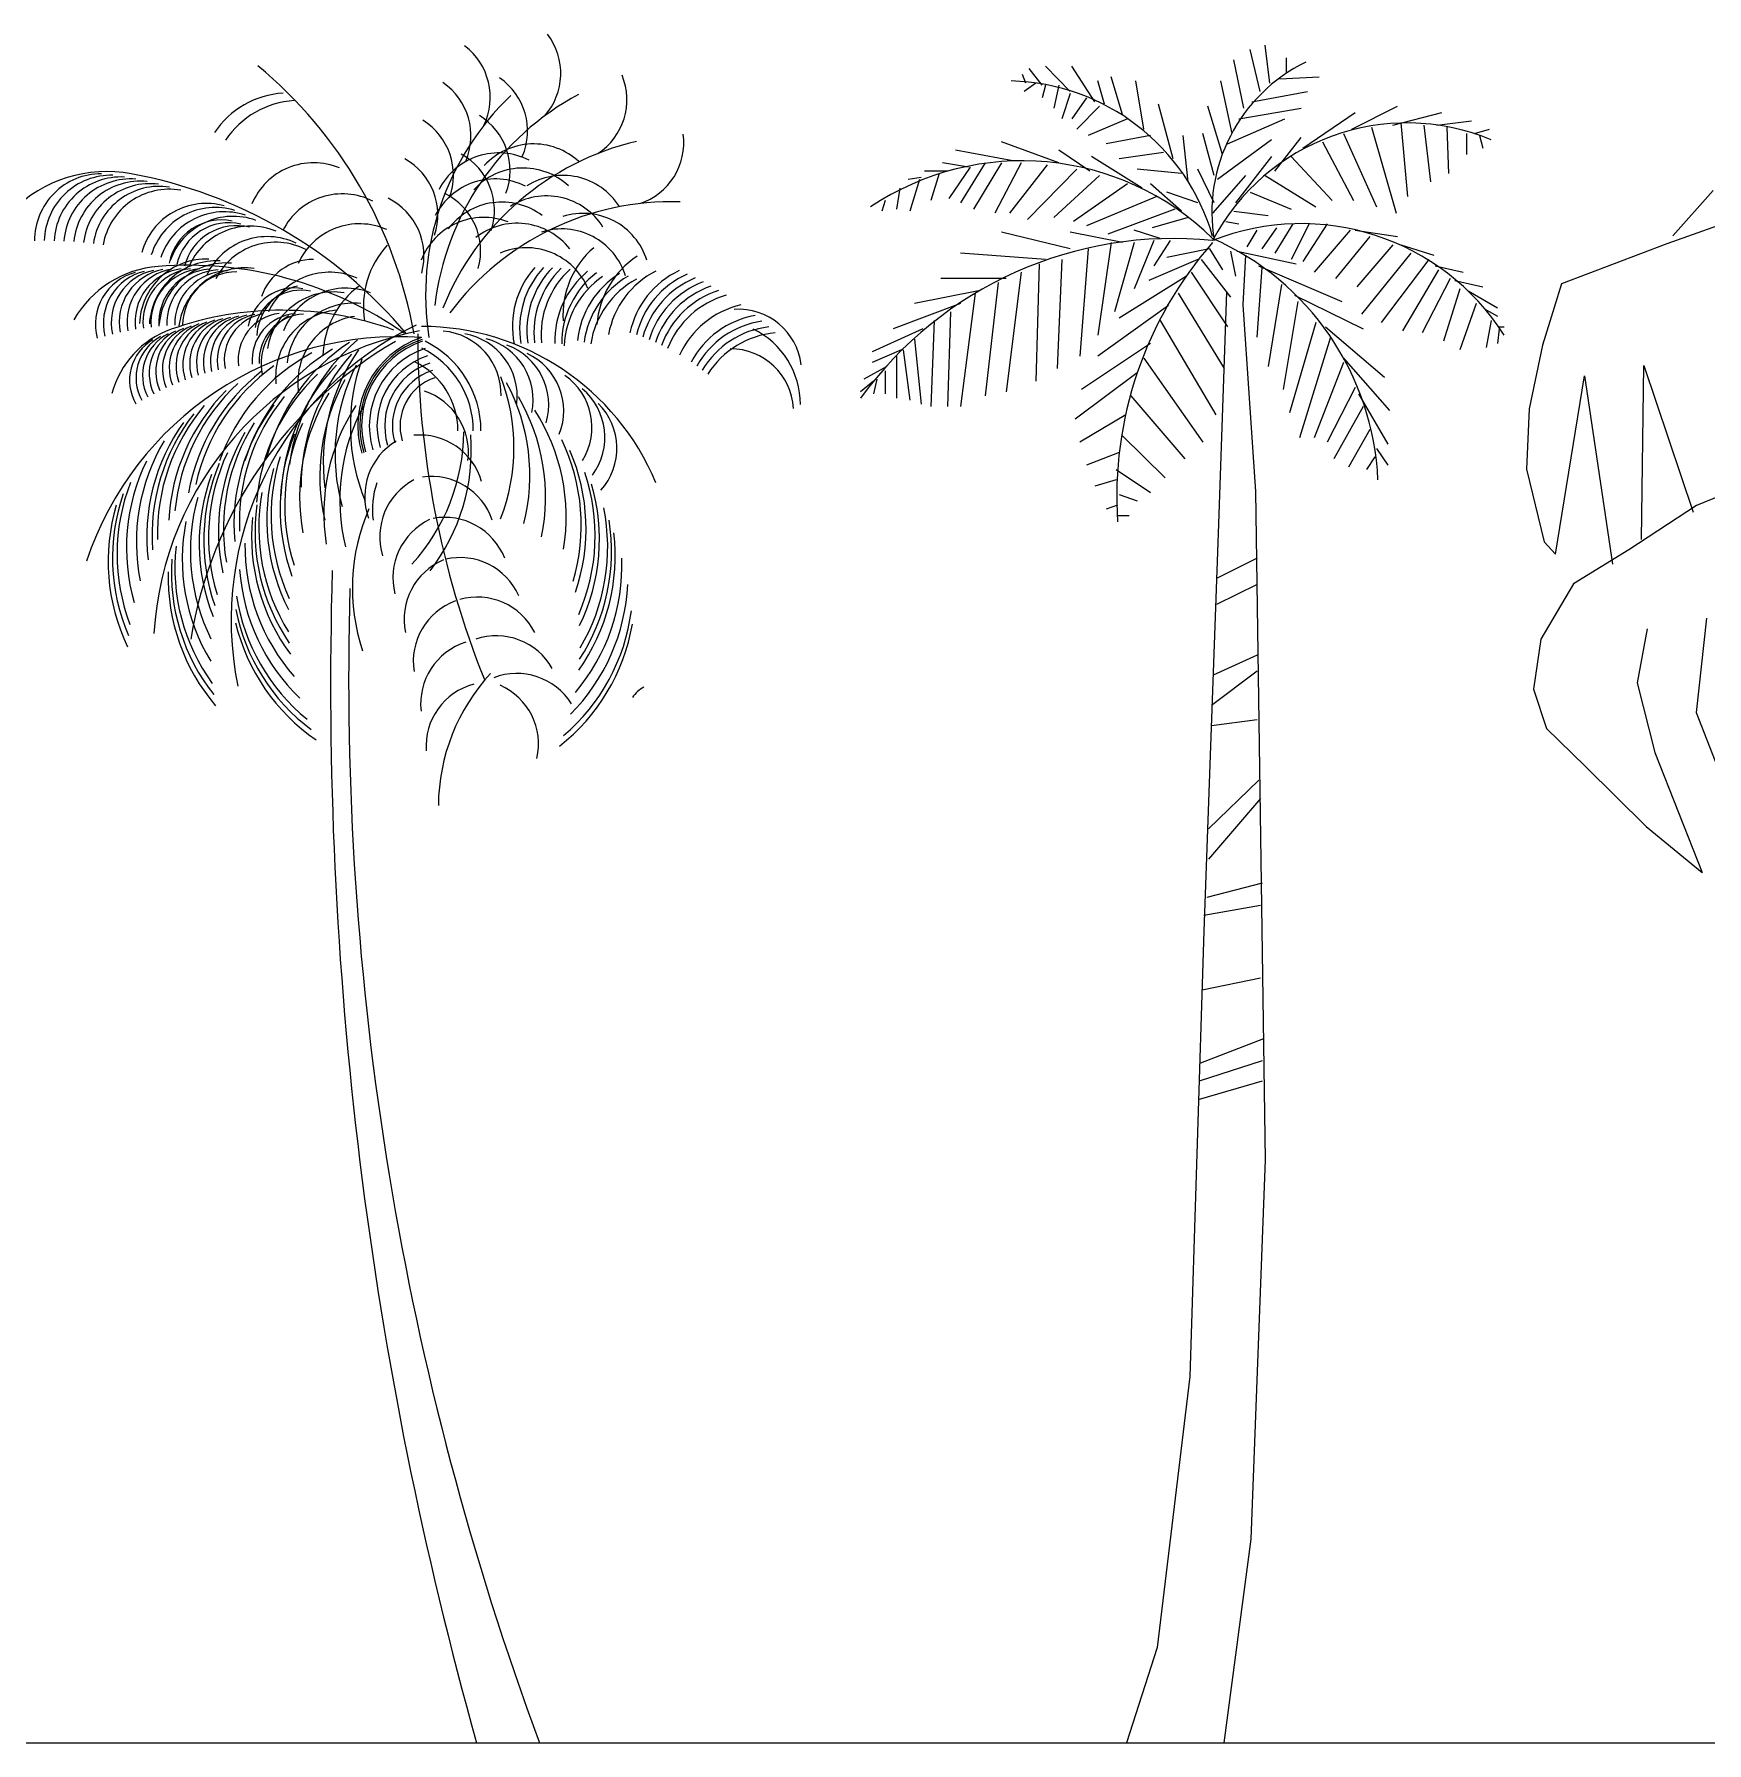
# Model space of a CAD drawing. Header units: millimetres. Extents: x 217.2 to 255.1, y 166.7 to 190.9.
# Drawn here: x 228.297 to 232.246, y 181.571 to 185.604 of the extents above; entities that cross this region are included whole.
import ezdxf

# ---------------------------------------------------------------- set-up
doc = ezdxf.new("R2010")
doc.units = ezdxf.units.MM
doc.layers.add('s', color=145, linetype='Continuous')
doc.layers.add('trees', color=104, linetype='Continuous')

msp = doc.modelspace()

# ---------------------------------------------------------------- linework, layer by layer
at = {"layer": 's', "color": 0}
msp.add_line((217.1888, 181.5708), (255.1288, 181.5708), dxfattribs=at)
at = {"layer": 'trees', "color": 97, "true_color": 0x279b30}
for p, q in [((231.1909, 185.4684), (231.1677, 185.5676)), ((231.2141, 185.4883), (231.2025, 185.5775)), ((231.1522, 185.4288), (231.129, 185.5428)), ((231.2527, 185.5477), (231.2527, 185.513)), ((230.638, 185.4883), (230.6303, 185.5081)), ((230.7154, 185.4833), (230.7038, 185.4288)), ((230.8236, 185.4387), (230.8081, 185.4932)), ((230.8661, 185.4139), (230.8391, 185.5031)), ((230.9164, 185.3792), (230.8971, 185.4932)), ((231.1251, 185.3693), (231.0981, 185.4932)), ((231.2373, 185.4982), (231.33, 185.5031)), ((230.7424, 185.4635), (230.7231, 185.404)), ((230.7811, 185.4536), (230.7463, 185.404)), ((230.812, 185.4337), (230.7579, 185.3792)), ((231.1715, 185.4437), (231.303, 185.4684)), ((231.4074, 185.3792), (231.5156, 185.4337)), ((231.1135, 185.3445), (231.2489, 185.404)), ((231.1406, 185.404), (231.2875, 185.4288)), ((231.2914, 185.3346), (231.4151, 185.4189)), ((231.5233, 185.3941), (231.5388, 185.2206)), ((231.6084, 185.3891), (231.6896, 185.399)), ((231.2179, 185.3544), (231.0904, 185.2603)), ((231.388, 185.3693), (231.4653, 185.1958)), ((231.5775, 185.3891), (231.5929, 185.2553)), ((230.7154, 185.2999), (230.5801, 185.3495)), ((231.3378, 185.3495), (231.4112, 185.2107)), ((230.4525, 185.2801), (230.3984, 185.2801)), ((230.5066, 185.29), (230.4563, 185.2157)), ((230.5414, 185.2999), (230.4834, 185.2058)), ((230.5801, 185.2999), (230.5143, 185.1909)), ((230.6264, 185.2999), (230.5646, 185.181)), ((230.3906, 185.2652), (230.3597, 185.2603)), ((230.3056, 185.2107), (230.2978, 185.1859)), ((231.5465, 185.0868), (231.4305, 184.9431)), ((231.5891, 185.0719), (231.4769, 184.9233)), ((231.5233, 185.1066), (231.6007, 185.0819)), ((231.6122, 185.0472), (231.5272, 184.9034)), ((231.6045, 185.0571), (231.6702, 185.0422)), ((230.5182, 184.9926), (230.4834, 184.725)), ((230.5723, 185.0174), (230.5414, 184.7498)), ((231.6509, 185.0224), (231.7166, 185.0075)), ((231.6818, 184.9976), (231.7514, 184.958)), ((230.4834, 184.9679), (230.3249, 184.9084)), ((230.4602, 184.948), (230.4525, 184.725)), ((231.7244, 184.953), (231.7514, 184.9381)), ((230.3945, 184.9084), (230.2746, 184.8539)), ((230.4216, 184.9282), (230.4138, 184.725)), ((230.955, 184.9282), (231.0865, 184.7052)), ((231.3223, 184.9233), (231.2605, 184.7101)), ((231.736, 184.9282), (231.7244, 184.8638)), ((231.7553, 184.9084), (231.7514, 184.8737)), ((231.7553, 184.9133), (231.7669, 184.9133)), ((230.3752, 184.8836), (230.3906, 184.73)), ((231.3571, 184.8886), (231.2836, 184.6507)), ((230.3442, 184.8588), (230.2746, 184.8291)), ((230.3326, 184.844), (230.3326, 184.7448)), ((230.3481, 184.8588), (230.3636, 184.7399)), ((230.9164, 184.839), (231.0556, 184.6408)), ((231.388, 184.8291), (231.3184, 184.6507)), ((230.3094, 184.8192), (230.2553, 184.7894)), ((230.2862, 184.7894), (230.2785, 184.7547)), ((230.3056, 184.8093), (230.3056, 184.7547)), ((230.9009, 184.8043), (230.754, 184.6953)), ((230.2785, 184.7845), (230.2476, 184.7597)), ((230.8855, 184.7498), (231.013, 184.6011)), ((230.8739, 184.7052), (230.7656, 184.6408)), ((230.8661, 184.6556), (230.9666, 184.5565)), ((231.4653, 184.6259), (231.4924, 184.5862)), ((231.4615, 184.6061), (231.4422, 184.5763)), ((230.8545, 184.4921), (230.8275, 184.4822))]:
    msp.add_line(p, q, dxfattribs=at)
at = {"layer": 'trees', "color": 84, "true_color": 0x2aaf18}
for p, q in [((230.6767, 185.4833), (230.6458, 185.5229)), ((230.7424, 185.4684), (230.6844, 185.5279)), ((230.8004, 185.4437), (230.7463, 185.5279)), ((230.6612, 185.4883), (230.6342, 185.4684)), ((230.6844, 185.4833), (230.6767, 185.4536)), ((231.504, 185.3891), (231.62, 185.4189)), ((231.6316, 185.3842), (231.6354, 185.2751)), ((231.678, 185.3693), (231.678, 185.3197)), ((230.6071, 185.3049), (230.4718, 185.3297)), ((230.4331, 185.2751), (230.4138, 185.2107)), ((230.3404, 185.2405), (230.3326, 185.1909)), ((230.3868, 185.2603), (230.3636, 185.1859)), ((231.6393, 185.0273), (231.5736, 184.8985)), ((231.6625, 185.0026), (231.6238, 184.8787)), ((231.7012, 184.9679), (231.6625, 184.8588)), ((231.3455, 184.9133), (231.4847, 184.7944)), ((231.388, 184.839), (231.4963, 184.7151)), ((231.4151, 184.7696), (231.3494, 184.6408)), ((231.4228, 184.7547), (231.4924, 184.6358)), ((231.4344, 184.725), (231.3648, 184.6011)), ((231.4499, 184.6705), (231.3996, 184.5813)), ((230.8584, 184.616), (230.7811, 184.5862)), ((230.8507, 184.5516), (230.8004, 184.5367)), ((230.8507, 184.5763), (230.9318, 184.5218)), ((230.8584, 184.5169), (230.9009, 184.502)), ((230.8545, 184.4673), (230.8816, 184.4673))]:
    msp.add_line(p, q, dxfattribs=at)
at = {"layer": 'trees', "color": 97, "true_color": 0x25742c}
for p, q in [((230.986, 185.3098), (230.9512, 185.4387)), ((231.102, 185.3197), (231.0672, 185.4337)), ((230.8777, 185.404), (230.7849, 185.3644)), ((230.9318, 185.3644), (230.8275, 185.3445)), ((231.0208, 185.2553), (231.0092, 185.3644)), ((231.0826, 185.2702), (231.0556, 185.3693)), ((231.2257, 185.2801), (231.2875, 185.3594)), ((231.4537, 185.3842), (231.5117, 185.181)), ((231.6973, 185.3693), (231.7321, 185.3792)), ((231.7089, 185.3644), (231.7166, 185.3346)), ((230.7888, 185.2801), (230.7154, 185.3297)), ((230.9125, 185.2405), (230.7927, 185.3148)), ((230.9628, 185.3247), (230.8584, 185.3098)), ((231.2643, 185.3148), (231.361, 185.2107)), ((230.5027, 185.29), (230.4409, 185.2999)), ((230.6883, 185.295), (230.5994, 185.181)), ((230.7579, 185.2851), (230.6419, 185.1661)), ((231.0053, 185.2751), (230.9009, 185.2851)), ((230.812, 185.2702), (230.7038, 185.1711)), ((230.8777, 185.2504), (230.7502, 185.1612)), ((231.2025, 185.2702), (231.3223, 185.1958)), ((232.2602, 185.235), (232.1656, 185.1277)), ((231.3068, 185.1562), (231.2643, 185.0719)), ((231.3494, 185.1562), (231.2914, 185.067)), ((232.3736, 185.188), (232.151, 185.1087)), ((230.7424, 185.0967), (230.5801, 185.1364)), ((230.8661, 185.1116), (230.7424, 185.1364)), ((230.8391, 185.1116), (230.8081, 184.8935)), ((231.4035, 185.1413), (231.3184, 185.0422)), ((231.4499, 185.1265), (231.3687, 185.0273)), ((231.4151, 185.1413), (231.5156, 185.1265)), ((230.6844, 185.0719), (230.4834, 185.0868)), ((230.7231, 185.0719), (230.7115, 184.8142)), ((230.7849, 185.0967), (230.7656, 184.844)), ((231.504, 185.1066), (231.419, 185.0075)), ((232.151, 185.1087), (231.9024, 185.0143)), ((230.6264, 185.0422), (230.5916, 184.7597)), ((230.669, 185.062), (230.6612, 184.7845)), ((230.5259, 184.9976), (230.3752, 184.9679)), ((230.5916, 185.0273), (230.437, 185.0273)), ((230.9976, 184.9926), (231.1058, 184.8142)), ((231.2411, 185.0125), (231.2102, 184.8192)), ((231.9024, 185.0143), (231.8574, 184.8696)), ((230.9744, 184.9629), (230.8081, 184.844)), ((231.2798, 184.9728), (231.245, 184.7647)), ((231.272, 184.9877), (231.4344, 184.9084)), ((230.9318, 184.8737), (230.7695, 184.7647)), ((231.8574, 184.8696), (231.8263, 184.719)), ((231.8883, 184.376), (231.9565, 184.797)), ((231.9565, 184.797), (232.0226, 184.3529)), ((232.0911, 184.4112), (232.0969, 184.8215)), ((232.0969, 184.8215), (232.2132, 184.4752)), ((231.8263, 184.719), (231.8194, 184.5766)), ((231.8194, 184.5766), (231.8617, 184.4058)), ((232.4057, 184.5661), (232.2212, 184.4914)), ((232.2212, 184.4914), (232.0611, 184.3868)), ((231.8617, 184.4058), (231.8883, 184.376)), ((232.0611, 184.3868), (231.9309, 184.3066)), ((231.9309, 184.3066), (231.8535, 184.1756)), ((231.8535, 184.1756), (231.8362, 184.0574))]:
    msp.add_line(p, q, dxfattribs=at)
at = {"layer": 'trees', "color": 99, "true_color": 0x1a511e}
for p, q in [((231.2179, 185.3148), (231.1329, 185.2058)), ((231.0826, 185.2058), (231.044, 185.2851)), ((231.0053, 185.1859), (230.9318, 185.2504)), ((231.044, 185.2058), (230.9705, 185.2305)), ((231.1561, 185.2702), (231.0788, 185.181)), ((231.1677, 185.2305), (231.2643, 185.1909)), ((230.9473, 185.2206), (230.7811, 185.1512)), ((230.9898, 185.1909), (230.8313, 185.1314)), ((231.0208, 185.1711), (230.9357, 185.1463)), ((231.1097, 185.1612), (231.1406, 185.1562)), ((231.129, 185.1859), (231.2102, 185.176)), ((231.2682, 185.1562), (231.2257, 185.0868)), ((230.8932, 185.1116), (230.8468, 184.948)), ((230.955, 185.1215), (230.8932, 185.1413)), ((230.9396, 185.1165), (230.8932, 185.0026)), ((230.9782, 185.1165), (230.9396, 185.0571)), ((231.1831, 185.1413), (231.1599, 185.1017)), ((231.2295, 185.1463), (231.1947, 185.0967)), ((231.044, 185.0719), (230.928, 185.0224)), ((231.071, 185.0967), (230.9705, 185.0769)), ((231.0517, 185.0719), (231.1213, 184.9827)), ((231.071, 185.0967), (231.102, 185.0472)), ((231.1213, 185.0918), (231.1329, 185.0323)), ((231.1367, 185.0918), (231.2759, 185.062)), ((231.1561, 185.0819), (231.1502, 184.966)), ((231.0169, 185.0323), (230.8584, 184.9332)), ((231.0285, 185.0422), (231.1135, 184.9133)), ((231.1947, 185.0521), (231.1831, 184.8886)), ((231.187, 185.0571), (231.3842, 184.9728)), ((232.2447, 184.2249), (232.2203, 184.0026)), ((232.1043, 184.2003), (232.0807, 184.0727)), ((232.0807, 184.0727), (232.1225, 183.9086)), ((231.8362, 184.0574), (231.8668, 183.9647)), ((232.2203, 184.0026), (232.3141, 183.7629)), ((231.8668, 183.9647), (231.9579, 183.8758)), ((232.1225, 183.9086), (232.2349, 183.6251)), ((231.9579, 183.8758), (232.102, 183.7339)), ((232.102, 183.7339), (232.2349, 183.6251))]:
    msp.add_line(p, q, dxfattribs=at)
at = {"layer": 'trees', "color": 47, "true_color": 0x8d6a35}
for p, q in [((231.1114, 184.9954), (231.0916, 184.4248)), ((231.15, 184.9652), (231.1803, 184.5242)), ((231.1803, 184.5242), (231.2025, 182.9468)), ((231.0584, 183.4868), (231.0251, 182.4352)), ((231.0251, 182.4352), (230.9475, 181.7957)), ((231.1692, 182.0515), (231.105, 181.5708)), ((230.9475, 181.7957), (230.8753, 181.5708))]:
    msp.add_line(p, q, dxfattribs=at)
at = {"layer": 'trees', "color": 45, "true_color": 0xba8d4a}
for p, q in [((231.0916, 184.4248), (231.0584, 183.4868)), ((231.1843, 184.367), (231.0877, 184.3193)), ((231.1843, 184.1382), (231.0802, 184.0905)), ((231.1918, 183.7998), (231.0691, 183.6568)), ((231.1918, 183.3755), (231.0542, 183.3469)), ((231.1955, 183.1324), (231.0468, 183.0895)), ((231.2025, 182.9468), (231.1692, 182.0515))]:
    msp.add_line(p, q, dxfattribs=at)
at = {"layer": 'trees', "color": 49, "true_color": 0x594322}
for p, q in [((231.1843, 184.3051), (231.0877, 184.2574)), ((231.1843, 184.1001), (231.0765, 184.019)), ((231.1843, 183.9857), (231.0765, 183.9714)), ((231.1881, 183.8427), (231.0691, 183.7283)), ((231.1955, 183.5996), (231.0654, 183.5662)), ((231.1918, 183.5471), (231.0579, 183.5233)), ((231.1992, 183.2325), (231.0505, 183.1753)), ((231.1955, 183.1801), (231.0468, 183.1324))]:
    msp.add_line(p, q, dxfattribs=at)
at = {"layer": 'trees', "color": 97, "true_color": 0x25742c}
for centre, radius, start, end in [((229.3878, 185.5113), 0.1521, 318.4192, 37.405), ((229.2213, 185.4546), 0.1521, 334.0142, 53), ((229.1757, 185.3638), 0.1521, 336.657, 55.6429), ((229.3094, 185.375), 0.1521, 336.657, 55.6429), ((229.5438, 185.4487), 0.1521, 303.4192, 22.405), ((228.8975, 185.2538), 0.2111, 93.6511, 146.1807), ((228.9239, 185.2362), 0.2111, 93.6511, 146.1807), ((229.2681, 185.2822), 0.1521, 339.2999, 58.2857), ((229.6783, 185.348), 0.1521, 288.4192, 7.405), ((229.3933, 185.1654), 0.1581, 63, 153.0417), ((229.4758, 185.1865), 0.1581, 47.405, 137.4467), ((228.4685, 184.9638), 0.3157, 79.5633, 135.1685), ((228.4554, 185.1162), 0.1581, 90, 180.0417), ((228.4786, 185.1126), 0.1581, 88.5789, 178.6206), ((228.9565, 185.1421), 0.1581, 67.2632, 157.3048), ((229.4508, 185.1296), 0.1581, 47.405, 137.4467), ((228.5017, 185.1085), 0.1581, 87.1579, 177.1996), ((228.5475, 185.0986), 0.1581, 84.3158, 174.3575), ((228.5928, 185.0864), 0.1581, 81.4737, 171.5153), ((228.6152, 185.0794), 0.1581, 80.0526, 170.0943), ((229.3846, 185.1039), 0.1581, 63, 153.0417), ((229.5448, 185.1123), 0.1581, 32.405, 122.4467), ((228.7243, 185.0365), 0.1581, 72.9474, 162.989), ((229.1985, 185.0914), 0.1521, 344.5856, 63.5714), ((229.4007, 185.0493), 0.1581, 53.0892, 143.1309), ((229.5059, 185.0638), 0.1581, 32.405, 122.4467), ((228.7391, 185.0386), 0.1265, 78.6316, 168.6732), ((228.7568, 185.0322), 0.1265, 77.2105, 167.2522), ((228.7742, 185.0253), 0.1265, 75.7895, 165.8311), ((229.3578, 185.0131), 0.1581, 68.6842, 158.7259), ((229.5922, 185.0227), 0.1581, 17.405, 107.4467), ((228.7034, 184.9149), 0.1581, 87.9474, 177.989), ((228.9561, 184.9421), 0.13, 90, 161.1148), ((229.8356, 184.9026), 0.2111, 123.1339, 175.6634), ((228.6093, 184.8038), 0.2526, 94.5633, 150.1685), ((228.5863, 184.9209), 0.1265, 103.5789, 193.6206), ((228.605, 184.9225), 0.1265, 102.1579, 192.1996), ((228.6424, 184.9243), 0.1265, 99.3158, 189.3575), ((228.6612, 184.9245), 0.1265, 97.8947, 187.9364), ((228.68, 184.9243), 0.1265, 96.4737, 186.5153), ((228.7264, 184.9105), 0.1581, 86.5263, 176.568), ((228.7493, 184.9055), 0.1581, 85.1053, 175.1469), ((228.7361, 184.9207), 0.1265, 92.2105, 182.2522), ((228.9941, 184.8837), 0.1581, 65.8421, 155.8838), ((229.7371, 184.8807), 0.2111, 129.3407, 181.8703), ((229.7532, 184.8736), 0.2111, 127.789, 180.3186), ((229.7894, 184.8587), 0.2111, 121.5821, 174.1117), ((229.8044, 184.8495), 0.2111, 120.0304, 172.56), ((228.9517, 184.8837), 0.13, 105, 176.1148), ((229.9371, 184.8329), 0.2111, 112.2718, 164.8013), ((229.9505, 184.8214), 0.2111, 110.7201, 163.2496), ((229.9763, 184.7974), 0.2111, 107.6166, 160.1462), ((229.9592, 184.8048), 0.1496, 7.1391, 93.7093), ((228.6944, 184.8082), 0.1107, 114.3158, 204.3575), ((228.7261, 184.8166), 0.1107, 111.4737, 201.5153), ((228.7421, 184.8202), 0.1107, 110.0526, 200.0943), ((228.7582, 184.8235), 0.1107, 108.6316, 198.6732), ((228.8233, 184.8324), 0.1107, 102.9474, 192.989), ((228.8561, 184.8344), 0.1107, 100.1053, 190.1469), ((228.9217, 184.8336), 0.1107, 94.4211, 184.4627), ((228.9626, 184.8262), 0.13, 120, 191.1148), ((230.0347, 184.7316), 0.2111, 99.858, 152.3876), ((230.0453, 184.7175), 0.2111, 98.3063, 150.8358), ((230.0555, 184.7031), 0.2111, 96.7545, 149.2841), ((228.6324, 184.7866), 0.1107, 120, 210.0417), ((228.6477, 184.7926), 0.1107, 118.5789, 208.6206), ((228.6631, 184.7981), 0.1107, 117.1579, 207.1996), ((228.6787, 184.8033), 0.1107, 115.7368, 205.7785), ((230.0653, 184.6885), 0.2111, 95.2028, 147.7324), ((229.9072, 184.7293), 0.1985, 0, 63.9733), ((229.94, 184.7115), 0.1496, 3.4298, 90), ((229.1201, 184.4401), 0.4663, 127.928, 170.0408), ((229.1336, 184.4412), 0.4663, 125.5596, 167.6724), ((229.0801, 184.4332), 0.4663, 135.0333, 177.1461), ((229.0934, 184.4361), 0.4663, 132.6648, 174.7777), ((229.2473, 184.4521), 0.4663, 140.5596, 182.6724), ((229.0287, 184.4165), 0.4663, 144.5069, 186.6198), ((229.2098, 184.4367), 0.4663, 147.6648, 189.7777), ((229.0042, 184.4051), 0.4663, 149.2438, 191.3566), ((229.1978, 184.4305), 0.4663, 150.0333, 192.1461), ((229.3433, 184.4842), 0.4663, 157.928, 200.0408), ((229.1633, 184.4091), 0.4663, 157.1385, 199.2513), ((229.1745, 184.4167), 0.4663, 154.7701, 196.8829), ((228.9585, 184.3762), 0.4663, 158.7175, 200.8303), ((229.1524, 184.4011), 0.4663, 159.5069, 201.6198), ((229.3121, 184.4583), 0.4663, 165.0333, 207.1461), ((229.1547, 184.4203), 0.4663, 336.4796, 18.5924), ((228.9478, 184.3679), 0.4663, 161.0859, 203.1987), ((229.1317, 184.3836), 0.4663, 164.2438, 206.3566), ((229.2932, 184.439), 0.4663, 169.7701, 211.8829), ((229.1649, 184.4115), 0.4663, 334.1112, 16.224), ((228.9375, 184.3591), 0.4663, 163.4543, 205.5671), ((229.2844, 184.4287), 0.4663, 172.1385, 214.2513), ((229.5141, 184.2962), 0.4663, 156.349, 198.4619), ((229.1126, 184.3645), 0.4663, 168.9806, 211.0935), ((229.2955, 184.3206), 0.1521, 115.4397, 194.4256), ((229.2659, 184.3111), 0.1521, 21.4942, 100.48), ((229.1933, 184.3825), 0.4663, 327.0059, 9.1187), ((229.2605, 184.3959), 0.4663, 179.2438, 221.3566), ((229.0869, 184.3331), 0.4663, 176.0859, 218.1987), ((229.3219, 184.2226), 0.1521, 112.7969, 191.7827), ((229.302, 184.2161), 0.1521, 24.1371, 103.1229), ((229.218, 184.3503), 0.4663, 319.9006, 2.0135), ((229.0792, 184.322), 0.4663, 178.4543, 220.5671), ((229.2469, 184.3725), 0.4663, 183.9806, 226.0935), ((229.2321, 184.3272), 0.4663, 315.1638, 357.2766), ((229.2353, 184.3481), 0.4663, 188.7175, 230.8303), ((229.3438, 184.1234), 0.1521, 110.154, 189.1398), ((229.3425, 184.1229), 0.1521, 26.7799, 105.7658), ((229.2302, 184.3356), 0.4663, 191.0859, 233.1987), ((229.2442, 184.303), 0.4663, 310.427, 352.5398), ((229.3872, 184.0317), 0.1521, 29.4228, 108.4086), ((229.3611, 184.0233), 0.1521, 107.5112, 186.497), ((229.3738, 183.9225), 0.1521, 104.8683, 183.8541), ((229.7171, 183.7793), 0.4663, 137.4017, 179.5145), ((229.4361, 183.9427), 0.1521, 32.0657, 111.0515), ((229.3353, 183.9277), 0.1521, 347.2285, 66.2143), ((229.7641, 184.0048), 0.064, 116.4264, 148.8621)]:
    msp.add_arc(centre, radius, start, end, dxfattribs=at)
at = {"layer": 'trees', "color": 84, "true_color": 0x2aaf18}
for centre, radius, start, end in [((228.145, 184.7092), 1.0649, 10.1175, 50.3592), ((229.8739, 184.9876), 0.6532, 133.8133, 188.8141), ((229.1344, 185.271), 0.1521, 339.2999, 58.2857), ((229.8679, 184.7146), 0.6532, 103.2183, 158.2191), ((228.324, 184.1796), 1.1131, 40.0804, 79.5633), ((228.7029, 185.0461), 0.1581, 74.3684, 164.4101), ((229.0244, 185.0687), 0.1581, 63, 153.0417), ((229.8013, 184.555), 0.6532, 88.2183, 143.2191), ((228.66, 184.1679), 0.8905, 55.0804, 94.5633), ((229.8192, 184.8399), 0.2111, 118.4787, 171.0082), ((228.8806, 184.1728), 0.7792, 70.0804, 109.5633), ((229.2109, 184.3145), 0.5994, 22.5814, 90), ((229.1552, 184.1146), 0.7749, 85.8821, 161.5365), ((229.3528, 184.1422), 0.7749, 100.8821, 176.5365), ((229.6538, 184.0145), 1.0006, 120.2746, 170.7473), ((231.3947, 184.8963), 2.1926, 180, 201.8926), ((229.3931, 184.5373), 0.4663, 138.1911, 180.304), ((229.2803, 184.6792), 0.1743, 108.4417, 196.9931), ((229.3972, 184.7142), 0.1496, 338.4298, 65), ((229.2803, 184.6792), 0.1198, 108.4417, 196.9931), ((229.0006, 184.5616), 0.4663, 345.9533, 28.0661), ((229.0377, 184.5113), 0.4663, 348.3217, 30.4345), ((229.2346, 184.4475), 0.4663, 142.928, 185.0408), ((229.5227, 184.6263), 0.1496, 318.4298, 45), ((229.202, 184.3721), 0.4663, 324.6375, 6.7503), ((229.095, 184.344), 0.4663, 173.7175, 215.8303)]:
    msp.add_arc(centre, radius, start, end, dxfattribs=at)
at = {"layer": 'trees', "color": 97, "true_color": 0x279b30}
for centre, radius, start, end in [((231.4713, 185.1831), 0.3943, 115.8877, 189.715), ((230.5908, 184.9855), 0.5079, 16.118, 88.5968), ((229.8908, 184.886), 0.6532, 118.2183, 173.2191), ((231.5375, 184.876), 0.518, 67.4695, 152.3289), ((229.2311, 185.1876), 0.1521, 341.9428, 60.9286), ((229.0974, 185.1764), 0.1521, 341.9428, 60.9286), ((230.629, 184.6609), 0.6438, 45.6787, 123.8073), ((228.7663, 185.0156), 0.1581, 70.1053, 160.1469), ((228.8072, 184.9926), 0.1581, 67.2632, 157.3048), ((229.4367, 184.9992), 0.1581, 38.0892, 128.1309), ((231.2879, 184.5888), 0.5677, 32.4678, 111.6169), ((228.8469, 184.9677), 0.1581, 64.4211, 154.4627), ((230.9862, 184.2085), 0.9128, 84.1773, 144.0122), ((231.7587, 184.5126), 0.9062, 138.6215, 183.8057), ((230.8148, 184.522), 0.655, 2.5867, 66.2408), ((229.4585, 184.9415), 0.1581, 23.0892, 113.1309), ((229.7559, 184.94), 0.2111, 130.8925, 183.422), ((228.6987, 184.9236), 0.1265, 95.0526, 185.0943), ((228.7548, 184.9186), 0.1265, 90.7895, 180.8311), ((228.7734, 184.916), 0.1265, 89.3684, 179.4101), ((229.6368, 184.9136), 0.2111, 138.6511, 191.1807), ((229.6538, 184.9092), 0.2111, 137.0994, 189.6289), ((229.6876, 184.8992), 0.2111, 133.9959, 186.5255), ((229.9095, 184.8548), 0.2111, 115.3752, 167.9048), ((228.9108, 184.8941), 0.1107, 79.4211, 169.4627), ((228.9263, 184.8887), 0.1107, 78, 168.0417), ((229.0035, 184.8371), 0.1581, 80.8421, 170.8838), ((228.7744, 184.8263), 0.1107, 107.2105, 197.2522), ((228.8069, 184.8308), 0.1107, 104.3684, 194.4101), ((228.8889, 184.8348), 0.1107, 97.2632, 187.3048), ((229.4638, 184.6757), 0.1496, 328.4298, 55), ((229.4943, 184.6523), 0.1496, 323.4298, 50)]:
    msp.add_arc(centre, radius, start, end, dxfattribs=at)
at = {"layer": 'trees', "color": 99, "true_color": 0x1a511e}
for centre, radius, start, end in [((228.5246, 185.1038), 0.1581, 85.7368, 175.7785), ((228.5702, 185.0927), 0.1581, 82.8947, 172.9364), ((229.0648, 185.0802), 0.1521, 344.5856, 63.5714), ((229.0644, 184.998), 0.1581, 65.8421, 155.8838), ((229.2849, 184.962), 0.2111, 137.0994, 189.6289), ((228.6237, 184.9237), 0.1265, 100.7368, 190.7785), ((229.6708, 184.9044), 0.2111, 135.5476, 188.0772), ((229.7043, 184.8934), 0.2111, 132.4442, 184.9738), ((229.8601, 184.8564), 0.2111, 116.927, 169.4565), ((229.0328, 184.8461), 0.1581, 68.6842, 158.7259), ((229.1894, 184.8398), 0.2111, 126.2373, 178.7669), ((229.9636, 184.8096), 0.2111, 109.1683, 161.6979), ((229.0247, 184.7946), 0.1581, 95.8421, 185.8838), ((229.0507, 184.8108), 0.1581, 83.6842, 173.7259), ((229.9887, 184.7849), 0.2111, 106.0649, 158.5944), ((228.7906, 184.8287), 0.1107, 105.7895, 195.8311), ((229.5365, 184.2199), 0.7749, 115.8821, 191.5365), ((228.9381, 184.8324), 0.1107, 93, 183.0417), ((229.077, 184.7814), 0.1581, 98.6842, 188.7259), ((228.6937, 184.6988), 0.221, 109.5633, 165.1685), ((229.2964, 184.4858), 0.4663, 123.1911, 165.304), ((229.3614, 184.5263), 0.4663, 130.2964, 172.4092), ((229.2803, 184.6792), 0.2196, 108.4417, 196.9931), ((229.2803, 184.6792), 0.2151, 108.4417, 196.9931), ((229.2803, 184.6792), 0.2105, 108.4417, 196.9931), ((229.1166, 184.6677), 0.2348, 0, 63.9733), ((229.2493, 184.7538), 0.1496, 358.4298, 85), ((229.2874, 184.7488), 0.1496, 353.4298, 80), ((229.325, 184.7404), 0.1496, 348.4298, 75), ((229.3617, 184.7289), 0.1496, 343.4298, 70), ((229.1742, 184.4414), 0.4663, 118.4543, 160.5671), ((229.2397, 184.4595), 0.4663, 120.8227, 162.9356), ((229.4454, 184.5932), 0.4663, 145.2964, 187.4092), ((229.5093, 184.6795), 0.4663, 160.2964, 202.4092), ((229.2803, 184.6792), 0.1924, 108.4417, 196.9931), ((229.2803, 184.6792), 0.1561, 108.4417, 196.9931), ((229.1166, 184.6677), 0.1804, 0, 63.9733), ((229.1166, 184.6677), 0.2167, 0, 63.9733), ((229.2865, 184.4627), 0.4663, 133.4543, 175.5671), ((229.3451, 184.4972), 0.4663, 135.8227, 177.9356), ((229.4372, 184.5608), 0.4663, 150.8227, 192.9356), ((229.4732, 184.612), 0.4663, 153.1911, 195.304), ((229.2803, 184.6792), 0.138, 108.4417, 196.9931), ((228.963, 184.6283), 0.4663, 338.848, 20.9608), ((229.3895, 184.5124), 0.4663, 148.4543, 190.5671), ((229.1697, 184.617), 0.1521, 352.5142, 71.5), ((229.0541, 184.4259), 0.4663, 139.7701, 181.8829), ((229.4468, 184.4726), 0.4663, 146.8754, 188.9882), ((229.4843, 184.5041), 0.4663, 151.6122, 193.725), ((229.3544, 184.492), 0.4663, 155.5596, 197.6724), ((229.2292, 184.5126), 0.1521, 120.7255, 199.7113), ((228.8446, 184.6679), 0.4663, 317.5322, 359.6451), ((229.207, 184.5054), 0.1521, 16.2085, 95.1943), ((228.8624, 184.6223), 0.4663, 322.2691, 4.3819), ((229.1219, 184.4442), 0.4663, 343.5849, 25.6977), ((229.1332, 184.4367), 0.4663, 341.2164, 23.3293), ((229.2646, 184.4174), 0.1521, 118.0826, 197.0684), ((229.2342, 184.4076), 0.1521, 18.8514, 97.8372), ((229.2888, 184.4819), 0.1938, 161.1148, 187.4723), ((229.2257, 184.3228), 0.4663, 193.4543, 235.5671)]:
    msp.add_arc(centre, radius, start, end, dxfattribs=at)
at = {"layer": 'trees', "color": 62, "true_color": 0xacc205}
for centre, radius, start, end in [((228.7454, 185.0263), 0.1581, 71.5263, 161.568), ((228.8663, 184.9545), 0.1581, 63, 153.0417), ((229.542, 184.9859), 0.1581, 17.405, 107.4467), ((228.5676, 184.9189), 0.1265, 105, 195.0417), ((228.7174, 184.9224), 0.1265, 93.6316, 183.6732), ((228.7948, 184.894), 0.1581, 82.2632, 172.3048), ((229.7586, 184.8582), 0.2111, 124.6856, 177.2151), ((229.9235, 184.844), 0.2111, 113.8235, 166.3531), ((230.0124, 184.7588), 0.2111, 102.9614, 155.491), ((228.7102, 184.8126), 0.1107, 112.8947, 202.9364), ((228.8397, 184.8336), 0.1107, 101.5263, 191.568), ((229.0413, 184.4215), 0.4663, 142.1385, 184.2513), ((229.0864, 184.4639), 0.4663, 350.6901, 32.8029), ((228.9807, 184.3916), 0.4663, 153.9806, 196.0935), ((229.3222, 184.4674), 0.4663, 162.6648, 204.7777), ((229.1843, 184.3926), 0.4663, 329.3743, 11.4872), ((229.276, 184.4181), 0.4663, 174.5069, 216.6198), ((229.2495, 184.2906), 0.4663, 308.0585, 350.1714)]:
    msp.add_arc(centre, radius, start, end, dxfattribs=at)
at = {"layer": 'trees', "color": 45, "true_color": 0xba8d4a}
msp.add_arc((238.233, 184.0706), 9.2366, 178.3444, 195.70248, dxfattribs=at)
at = {"layer": 'trees', "color": 47, "true_color": 0x8d6a35}
msp.add_arc((236.2782, 184.0847), 7.2392, 178.33002, 200.31984, dxfattribs=at)

doc.saveas('drawing.dxf')
